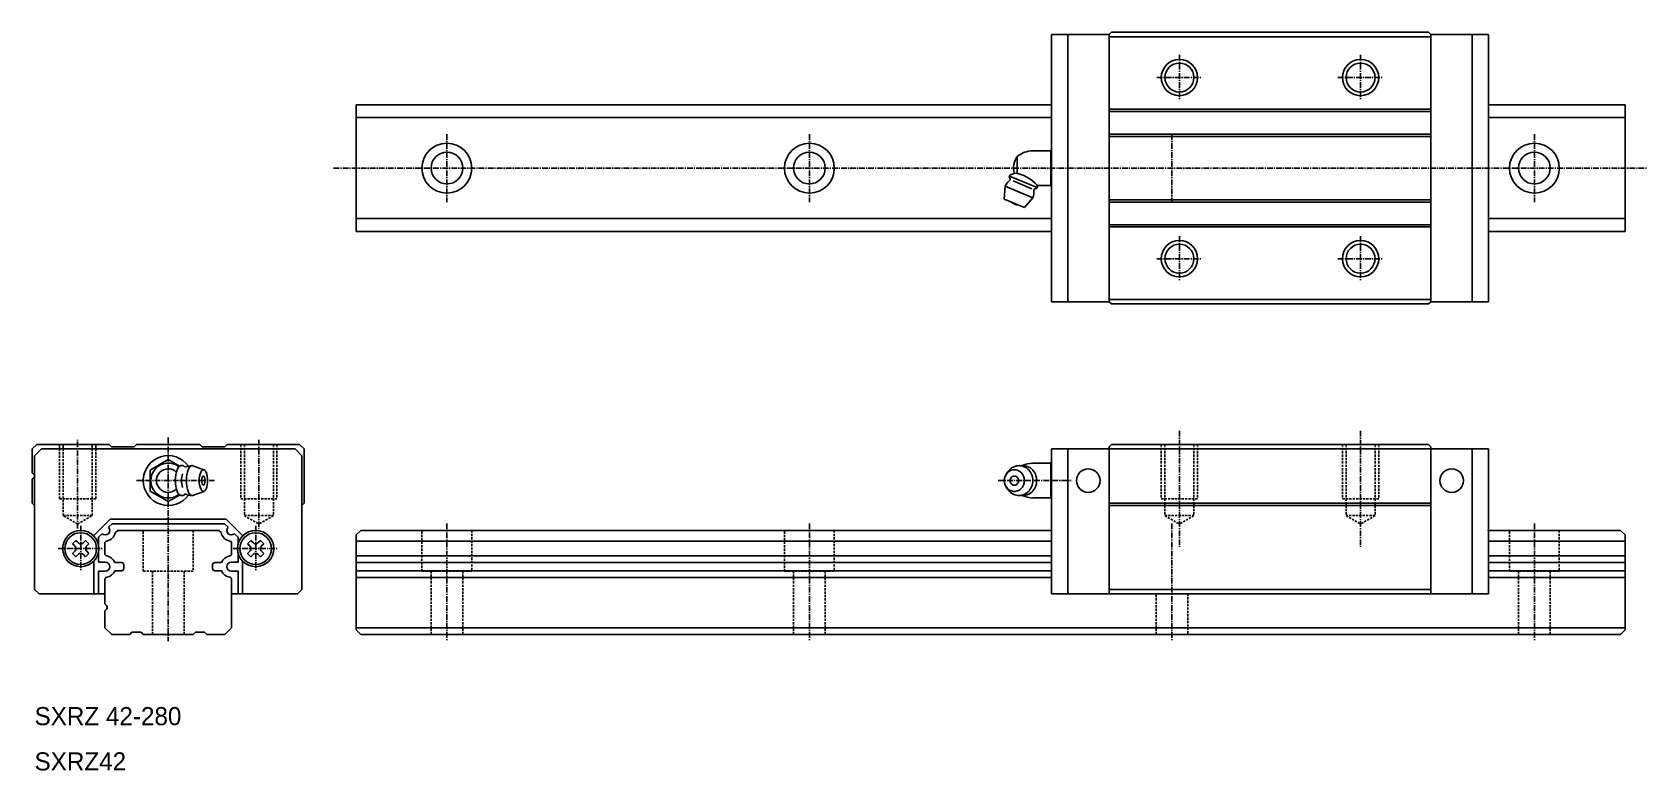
# Model space of a CAD drawing. Extents: x 39 to 395, y 36 to 199.
import ezdxf

# ---------------------------------------------------------------- set-up
doc = ezdxf.new("R2010")
doc.units = 0
doc.linetypes.add('CENTER', pattern=[2, 1.25, -0.25, 0.25, -0.25])
doc.linetypes.add('DASHED', pattern=[0.75, 0.5, -0.25])
doc.layers.get('0').update_dxf_attribs({"linetype": 'CONTINUOUS'})
doc.layers.add('CENTER', color=1, linetype='CENTER')

msp = doc.modelspace()

# ---------------------------------------------------------------- linework, layer by layer
at = {"color": 7, "linetype": 'CONTINUOUS'}
for p, q in [((276.32, 198.92), (263.62, 198.92)), ((263.62, 198.92), (263.62, 139.92)), ((267.22, 139.92), (267.22, 198.92)), ((276.32, 198.92), (276.82, 199.42)), ((276.32, 139.92), (276.32, 198.92)), ((347.32, 198.42), (276.32, 198.42)), ((346.82, 199.42), (276.82, 199.42)), ((347.32, 198.92), (346.82, 199.42)), ((347.32, 139.92), (347.32, 198.92)), ((347.32, 198.92), (360.02, 198.92)), ((356.42, 198.92), (356.42, 139.92)), ((360.02, 198.92), (360.02, 139.92)), ((110.17, 183.42), (263.62, 183.42)), ((110.17, 155.42), (110.17, 183.42)), ((347.32, 182.42), (276.32, 182.42)), ((347.32, 181.92), (276.32, 181.92)), ((390.17, 183.42), (360.02, 183.42)), ((390.17, 155.42), (390.17, 183.42)), ((263.62, 180.58), (110.17, 180.58)), ((390.17, 180.58), (360.02, 180.58)), ((347.32, 176.92), (276.32, 176.92)), ((347.32, 176.42), (276.32, 176.42)), ((256.02, 172.02), (256.02, 168.24)), ((263.46, 173.27), (259.46, 173.27)), ((263.62, 173.54), (263.46, 173.27)), ((263.46, 173.27), (263.46, 165.57)), ((254.4, 167.86), (254.25, 167.49)), ((254.32, 167.67), (260.42, 165.15)), ((255.52, 168.32), (254.4, 167.86)), ((253.39, 165.41), (253.18, 162.57)), ((253.39, 165.41), (259.48, 162.89)), ((254.25, 167.49), (254.46, 166.98)), ((255.11, 166.59), (259.25, 164.87)), ((260.34, 164.96), (259.83, 164.75)), ((260.31, 165.78), (260.5, 165.33)), ((260.5, 165.33), (260.34, 164.96)), ((263.46, 165.57), (260.5, 165.57)), ((263.46, 165.57), (263.62, 165.3)), ((253.18, 162.57), (257.62, 160.74)), ((257.62, 160.74), (259.48, 162.89)), ((347.32, 162.42), (276.32, 162.42)), ((347.32, 161.92), (276.32, 161.92)), ((263.62, 158.26), (110.17, 158.26)), ((347.32, 156.92), (276.32, 156.92)), ((390.17, 158.26), (360.02, 158.26)), ((110.17, 155.42), (263.62, 155.42)), ((347.32, 156.42), (276.32, 156.42)), ((390.17, 155.42), (360.02, 155.42)), ((276.32, 139.92), (263.62, 139.92)), ((347.32, 140.42), (276.32, 140.42)), ((276.82, 139.42), (276.32, 139.92)), ((346.82, 139.42), (276.82, 139.42)), ((346.82, 139.42), (347.32, 139.92)), ((347.32, 139.92), (360.02, 139.92)), ((38.67, 107.4), (39.69, 108.42)), ((38.67, 102.11), (38.67, 107.4)), ((39.17, 105.9), (40.67, 107.4)), ((39.69, 108.42), (55.66, 108.42)), ((40.67, 107.4), (96.67, 107.4)), ((56.17, 107.9), (55.66, 108.42)), ((56.17, 107.9), (61.17, 107.9)), ((61.17, 107.9), (61.69, 108.42)), ((61.69, 108.42), (75.66, 108.42)), ((75.66, 108.42), (76.17, 107.9)), ((76.17, 107.9), (81.17, 107.9)), ((81.69, 108.42), (81.17, 107.9)), ((81.69, 108.42), (97.66, 108.42)), ((96.67, 107.4), (98.17, 105.9)), ((97.66, 108.42), (98.67, 107.4)), ((98.67, 95.42), (98.67, 107.4)), ((263.62, 107.4), (276.32, 107.4)), ((263.62, 107.4), (263.62, 75.42)), ((267.22, 107.4), (267.22, 75.42)), ((276.32, 107.9), (276.83, 108.42)), ((276.32, 107.9), (276.32, 75.42)), ((276.32, 107.4), (347.32, 107.4)), ((276.83, 108.42), (346.8, 108.42)), ((346.8, 108.42), (347.32, 107.9)), ((347.32, 107.9), (347.32, 75.42)), ((347.32, 107.4), (360.02, 107.4)), ((356.42, 107.4), (356.42, 75.42)), ((360.02, 107.4), (360.02, 75.42)), ((39.17, 76.4), (39.17, 105.9)), ((68.67, 105.04), (64.67, 102.73)), ((71.16, 103.6), (68.67, 105.04)), ((71.87, 103.72), (71.5, 103.72)), ((76.56, 102.79), (74.11, 103.69)), ((98.17, 105.9), (98.17, 76.4)), ((259.46, 104.27), (263.46, 104.27)), ((263.46, 104.27), (263.62, 104.54)), ((263.46, 104.27), (263.46, 96.57)), ((39.03, 101.75), (38.67, 102.11)), ((39.03, 101.05), (38.67, 100.7)), ((38.67, 95.42), (38.67, 100.7)), ((64.67, 100.42), (64.67, 102.73)), ((64.67, 98.11), (64.67, 100.42)), ((253.62, 101.84), (253.98, 102.38)), ((64.67, 98.11), (68.67, 95.8)), ((68.67, 95.8), (71.16, 97.23)), ((71.87, 97.12), (71.5, 97.12)), ((76.56, 98.04), (74.11, 97.15)), ((253.98, 98.46), (253.62, 98.99)), ((253.98, 98.46), (254, 98.44)), ((263.46, 96.57), (259.46, 96.57)), ((263.62, 96.3), (263.46, 96.57)), ((38.67, 95.42), (39.17, 94.92)), ((98.67, 95.42), (98.17, 94.92)), ((276.32, 95.4), (347.32, 95.4)), ((276.32, 94.9), (347.32, 94.9)), ((52.2, 88.24), (55.86, 91.9)), ((55.48, 90.11), (56.27, 90.9)), ((55.86, 91.9), (81.49, 91.9)), ((56.27, 90.9), (81.07, 90.9)), ((57.52, 89.42), (57.02, 88.92)), ((57.52, 89.42), (79.83, 89.42)), ((80.33, 88.92), (79.83, 89.42)), ((81.07, 90.9), (81.87, 90.11)), ((81.49, 91.9), (85.15, 88.24)), ((110.17, 88.42), (111.17, 89.42)), ((111.17, 89.42), (263.62, 89.42)), ((360.02, 89.42), (389.17, 89.42)), ((390.17, 88.42), (389.17, 89.42)), ((47.57, 86.47), (48.31, 87.21)), ((47.57, 86.47), (48.14, 85.9)), ((48.31, 87.21), (48.88, 86.64)), ((49.87, 86.64), (50.44, 87.21)), ((50.44, 87.21), (51.18, 86.47)), ((50.61, 85.9), (51.18, 86.47)), ((53.27, 87.9), (54.07, 88.69)), ((53.27, 86.29), (53.27, 87.9)), ((54.67, 84.31), (54.67, 86.52)), ((82.67, 86.52), (82.67, 84.31)), ((83.28, 88.69), (84.07, 87.9)), ((84.07, 87.9), (84.07, 86.29)), ((86.17, 86.47), (86.91, 87.21)), ((86.17, 86.47), (86.74, 85.9)), ((86.91, 87.21), (87.48, 86.64)), ((88.47, 86.64), (89.04, 87.21)), ((89.04, 87.21), (89.78, 86.47)), ((89.21, 85.9), (89.78, 86.47)), ((110.17, 88.42), (110.17, 67.42)), ((110.17, 87.01), (263.62, 87.01)), ((360.02, 87.01), (390.17, 87.01)), ((390.17, 88.42), (390.17, 67.42)), ((48.14, 84.91), (47.57, 84.34)), ((48.31, 83.59), (47.57, 84.34)), ((48.88, 84.16), (48.31, 83.59)), ((50.44, 83.59), (49.87, 84.16)), ((51.18, 84.34), (50.44, 83.59)), ((51.18, 84.34), (50.61, 84.91)), ((52.27, 75.4), (52.27, 82.65)), ((53.27, 82.4), (53.27, 84.51)), ((53.27, 82.4), (54.77, 82.4)), ((56.88, 82.32), (58.37, 82.32)), ((78.97, 82.32), (80.46, 82.32)), ((82.57, 82.4), (84.07, 82.4)), ((84.07, 84.51), (84.07, 82.4)), ((85.07, 82.65), (85.07, 75.4)), ((86.74, 84.91), (86.17, 84.34)), ((86.91, 83.59), (86.17, 84.34)), ((87.48, 84.16), (86.91, 83.59)), ((89.04, 83.59), (88.47, 84.16)), ((89.78, 84.34), (89.04, 83.59)), ((89.78, 84.34), (89.21, 84.91)), ((110.17, 83.83), (263.62, 83.83)), ((110.17, 82.32), (263.62, 82.32)), ((360.02, 83.83), (390.17, 83.83)), ((360.02, 82.32), (390.17, 82.32)), ((53.27, 75.4), (53.27, 80.4)), ((53.27, 80.4), (54.77, 80.4)), ((54.67, 78.52), (54.67, 73.18)), ((56.88, 80.52), (58.37, 80.52)), ((58.87, 81.02), (58.87, 81.82)), ((78.47, 81.82), (78.47, 81.02)), ((78.97, 80.52), (80.46, 80.52)), ((82.57, 80.4), (84.07, 80.4)), ((82.67, 78.52), (82.67, 67.92)), ((84.07, 80.4), (84.07, 75.4)), ((110.17, 80.52), (263.62, 80.52)), ((110.17, 79.01), (263.62, 79.01)), ((360.02, 80.52), (390.17, 80.52)), ((360.02, 79.01), (390.17, 79.01)), ((39.17, 76.4), (40.16, 75.42)), ((54.67, 75.42), (40.16, 75.42)), ((82.67, 75.42), (97.19, 75.42)), ((97.19, 75.42), (98.17, 76.4)), ((263.62, 75.42), (360.02, 75.42)), ((276.32, 76.4), (347.32, 76.4)), ((55.06, 72.8), (54.67, 73.18)), ((55.06, 72.04), (54.67, 71.65)), ((54.67, 71.65), (54.67, 67.92)), ((54.67, 67.92), (56.19, 66.4)), ((81.17, 66.42), (82.67, 67.92)), ((110.17, 67.92), (390.17, 67.92)), ((60.17, 66.42), (56.17, 66.42)), ((60.67, 66.92), (60.17, 66.42)), ((60.67, 66.92), (62.67, 66.92)), ((62.67, 66.92), (63.17, 66.42)), ((63.17, 66.42), (74.17, 66.42)), ((74.17, 66.42), (74.67, 66.92)), ((74.67, 66.92), (76.67, 66.92)), ((77.19, 66.4), (76.67, 66.92)), ((77.17, 66.42), (81.17, 66.42)), ((110.17, 67.42), (111.17, 66.42)), ((111.17, 66.42), (389.17, 66.42)), ((390.17, 67.42), (389.17, 66.42))]:
    msp.add_line(p, q, dxfattribs=at)
at = {"color": 3, "linetype": 'DASHED'}
for p, q in [((44.67, 96.42), (44.67, 108.42)), ((45.47, 92.67), (45.47, 108.42)), ((51.87, 92.67), (51.87, 108.42)), ((52.67, 96.42), (52.67, 108.42)), ((84.67, 108.42), (84.67, 96.42)), ((85.47, 108.42), (85.47, 92.67)), ((91.87, 108.42), (91.87, 92.67)), ((92.67, 108.42), (92.67, 96.42)), ((287.82, 108.42), (287.82, 96.42)), ((288.62, 108.42), (288.62, 92.67)), ((295.02, 108.42), (295.02, 92.67)), ((295.82, 108.42), (295.82, 96.42)), ((327.82, 108.42), (327.82, 96.42)), ((328.62, 108.42), (328.62, 92.67)), ((335.02, 108.42), (335.02, 92.67)), ((335.82, 108.42), (335.82, 96.42)), ((44.67, 96.42), (52.67, 96.42)), ((84.67, 96.42), (92.67, 96.42)), ((287.82, 96.42), (295.82, 96.42)), ((335.82, 96.42), (327.82, 96.42)), ((45.47, 92.67), (51.87, 92.67)), ((48.67, 90.82), (45.47, 92.67)), ((48.67, 90.82), (51.87, 92.67)), ((63.17, 80.42), (63.17, 89.42)), ((74.17, 89.42), (74.17, 80.42)), ((85.47, 92.67), (88.67, 90.82)), ((85.47, 92.67), (91.87, 92.67)), ((91.87, 92.67), (88.67, 90.82)), ((124.67, 80.42), (124.67, 89.42)), ((135.67, 89.42), (135.67, 80.42)), ((204.67, 80.42), (204.67, 89.42)), ((215.67, 89.42), (215.67, 80.42)), ((288.62, 92.67), (295.02, 92.67)), ((288.62, 92.67), (291.82, 90.82)), ((295.02, 92.67), (291.82, 90.82)), ((328.62, 92.67), (331.82, 90.82)), ((335.02, 92.67), (328.62, 92.67)), ((335.02, 92.67), (331.82, 90.82)), ((364.67, 80.42), (364.67, 89.42)), ((375.67, 89.42), (375.67, 80.42)), ((63.17, 80.42), (74.17, 80.42)), ((65.17, 66.42), (65.17, 80.42)), ((72.17, 80.42), (72.17, 66.42)), ((124.67, 80.42), (135.67, 80.42)), ((126.67, 66.42), (126.67, 80.42)), ((133.67, 80.42), (133.67, 66.42)), ((204.67, 80.42), (215.67, 80.42)), ((206.67, 66.42), (206.67, 80.42)), ((213.67, 80.42), (213.67, 66.42)), ((364.67, 80.42), (375.67, 80.42)), ((366.67, 66.42), (366.67, 80.42)), ((373.67, 80.42), (373.67, 66.42)), ((286.67, 66.42), (286.67, 75.42)), ((293.67, 75.42), (293.67, 66.42))]:
    msp.add_line(p, q, dxfattribs=at)
at = {"color": 3, "linetype": 'CONTINUOUS'}
for centre in [(291.82, 189.42), (331.82, 189.42), (291.82, 149.42), (331.82, 149.42)]:
    msp.add_circle(centre, 4, dxfattribs=at)
at = {"color": 7, "linetype": 'CONTINUOUS'}
for centre, radius in [((291.82, 189.42), 3.2), ((331.82, 189.42), 3.2), ((130.17, 169.42), 5.5), ((210.17, 169.42), 5.5), ((370.17, 169.42), 5.5), ((130.17, 169.42), 3.5), ((210.17, 169.42), 3.5), ((370.17, 169.42), 3.5), ((291.82, 149.42), 3.2), ((331.82, 149.42), 3.2), ((271.72, 100.4), 2.6), ((351.92, 100.4), 2.6), ((49.37, 85.4), 4), ((87.97, 85.4), 4), ((49.37, 85.4), 3.5), ((87.97, 85.4), 3.5)]:
    msp.add_circle(centre, radius, dxfattribs=at)
for centre, radius, start, end in [((259.93, 169.42), 4.7, 146.4138, 193.1788), ((259.69, 167.27), 6, 92.1789, 127.7261), ((254.38, 160.4), 8, 40.1892, 83.034), ((256.43, 164.15), 3.3, 128.164, 157.4999), ((254.27, 166.9), 0.2, 308.1641, 22.5004), ((256.43, 164.15), 3.3, 337.5, 6.836), ((259.91, 164.57), 0.2, 112.4996, 186.8355), ((256.56, 164.46), 3.2, 229.29, 265.71), ((68.67, 100.42), 5.5, 35.6147, 324.3849), ((68.67, 100.42), 3.85, 52.5077, 307.4921), ((72, 102.47), 1.4, 121.1002, 160.1439), ((71.5, 103.21), 0.505, 90.9032, 115.752), ((71.87, 103.21), 0.505, 64.2478, 90.9029), ((71.36, 102.47), 1.4, 39.4283, 58.8998), ((73.94, 100.42), 3.3, 90, 117.0545), ((74.44, 102.47), 1.4, 121.1002, 160.1439), ((73.94, 103.21), 0.505, 68.6882, 115.752), ((256.47, 100.77), 2.95, 101.0363, 132.5263), ((256.43, 100.9), 2.82, 90, 100.8192), ((256.43, 100.9), 2.82, 79.1807, 90), ((257.29, 100.9), 2.82, 90, 98.7658), ((256.4, 100.77), 2.95, 47.4736, 78.9636), ((259.69, 98.27), 6, 92.1777, 114.8938), ((257.29, 100.9), 2.82, 79.1807, 90), ((257.26, 100.77), 2.95, 47.4736, 78.9636), ((38.67, 101.4), 0.498, 315.0009, 44.9986), ((68.67, 100.42), 2.6, 46.6213, 313.3788), ((77.54, 100.42), 7.31, 159.7619, 200.238), ((76.91, 100.42), 5.31, 163.6263, 196.3728), ((79.99, 100.42), 7.31, 159.7619, 200.238), ((80.82, 100.42), 5.31, 159.7306, 200.2694), ((76.8, 101.91), 1.02, 121.0513, 160.104), ((78.27, 100.42), 2.22, 159.7737, 200.2263), ((76.59, 101.04), 0.423, 121.1182, 160.1587), ((76.43, 102.45), 0.368, 64.2872, 115.7126), ((76.43, 101.26), 0.153, 64.2337, 115.7663), ((76.28, 101.04), 0.423, 19.8413, 58.8817), ((76.07, 101.91), 1.02, 19.896, 58.9486), ((74.6, 100.42), 2.22, 339.7737, 20.2263), ((72.05, 100.42), 5.31, 339.7306, 20.2694), ((255.71, 100.42), 2.53, 133.3861, 226.6139), ((255.43, 100.67), 2.15, 101.0363, 132.5263), ((256.86, 100.42), 3.48, 133.3861, 145.8068), ((255.53, 100.42), 1.05, 133.3861, 226.6139), ((255.41, 100.52), 0.895, 101.0364, 132.5263), ((255.4, 100.77), 2.05, 79.1807, 100.8192), ((255.4, 100.56), 0.855, 79.1807, 100.8192), ((255.39, 100.52), 0.895, 47.4736, 78.9636), ((255.38, 100.67), 2.15, 47.4736, 78.9636), ((255.27, 100.42), 1.05, 313.3861, 46.6139), ((255.09, 100.42), 2.53, 313.3861, 46.6139), ((256, 100.42), 3.48, 313.3861, 46.6139), ((256.86, 100.42), 3.48, 313.3861, 46.6139), ((72, 98.36), 1.4, 199.8561, 238.8997), ((71.5, 97.62), 0.505, 244.2479, 270.3932), ((71.87, 97.62), 0.505, 270.3929, 295.752), ((71.36, 98.36), 1.4, 301.1003, 320.57), ((73.94, 100.42), 3.3, 242.9455, 270), ((74.44, 98.36), 1.4, 199.8561, 238.8997), ((73.94, 97.62), 0.505, 244.2479, 289.9352), ((76.8, 98.92), 1.02, 199.896, 238.9486), ((76.59, 99.79), 0.423, 199.8413, 238.8817), ((76.43, 98.39), 0.368, 244.287, 295.7129), ((76.43, 99.57), 0.153, 244.2337, 295.7663), ((76.28, 99.79), 0.423, 301.1183, 340.1587), ((76.07, 98.92), 1.02, 301.0513, 340.104), ((255.43, 100.16), 2.15, 227.4736, 258.9636), ((256.86, 100.42), 3.48, 214.6529, 226.6139), ((256.47, 100.06), 2.95, 227.4736, 258.9636), ((255.41, 100.31), 0.895, 227.4736, 258.9636), ((255.4, 100.07), 2.05, 259.1808, 280.8192), ((255.4, 100.27), 0.855, 259.1807, 280.8192), ((255.39, 100.31), 0.895, 281.0364, 312.5263), ((255.38, 100.16), 2.15, 281.0363, 312.5263), ((256.43, 99.94), 2.82, 259.1808, 280.8192), ((257.29, 99.94), 2.82, 261.2379, 280.8192), ((256.4, 100.06), 2.95, 281.0363, 312.5263), ((259.69, 102.56), 6, 245.1062, 267.8223), ((257.26, 100.06), 2.95, 281.0363, 312.5263), ((54.77, 89.4), 1, 225.0001, 45), ((82.57, 89.4), 1, 135, 315), ((47.64, 85.4), 0.7, 315.0001, 44.9999), ((49.37, 87.13), 0.7, 224.9999, 315.0001), ((51.11, 85.4), 0.7, 135.0001, 224.9999), ((55.22, 86.52), 0.55, 101.8237, 180), ((54.6, 89.48), 2.48, 281.8238, 346.8289), ((82.74, 89.48), 2.48, 193.1711, 258.1762), ((82.12, 86.52), 0.55, 0, 78.1762), ((86.24, 85.4), 0.7, 315.0001, 44.9999), ((87.97, 87.13), 0.7, 224.9999, 315.0001), ((89.71, 85.4), 0.7, 135.0001, 224.9999), ((49.37, 83.67), 0.7, 44.9999, 135.0001), ((55.22, 84.31), 0.55, 180, 258.1763), ((54.77, 81.4), 1, 270.0001, 90), ((54.6, 81.35), 2.48, 22.9182, 78.1761), ((58.37, 81.82), 0.5, 0, 90), ((78.97, 81.82), 0.5, 90, 180), ((82.74, 81.35), 2.48, 101.8238, 157.0818), ((82.57, 81.4), 1, 90, 269.9999), ((82.12, 84.31), 0.55, 281.8238, 0), ((87.97, 83.67), 0.7, 44.9999, 135.0001), ((55.22, 78.52), 0.55, 101.8237, 180), ((54.6, 81.48), 2.48, 281.8237, 337.082), ((58.37, 81.02), 0.5, 270, 0), ((78.97, 81.02), 0.5, 180, 270), ((82.74, 81.48), 2.48, 202.918, 258.1763), ((82.12, 78.52), 0.55, 0, 78.1762), ((54.67, 72.42), 0.54, 315.0005, 44.9985)]:
    msp.add_arc(centre, radius, start, end, dxfattribs=at)
for p in [(263.62, 169.42), (360.02, 169.42), (68.67, 108.42), (263.62, 89.42), (360.02, 89.42), (68.67, 66.42)]:
    msp.add_point(p, dxfattribs=at)
at = {"layer": 'CENTER', "color": 1, "linetype": 'CENTER'}
for p, q in [((291.82, 194.42), (291.82, 184.42)), ((331.82, 194.42), (331.82, 184.42)), ((286.82, 189.42), (296.82, 189.42)), ((326.82, 189.42), (336.82, 189.42)), ((130.17, 176.92), (130.17, 161.92)), ((210.17, 176.92), (210.17, 161.92)), ((290.17, 176.92), (290.17, 161.92)), ((370.17, 176.92), (370.17, 161.92)), ((105.17, 169.42), (395.17, 169.42)), ((291.82, 154.42), (291.82, 144.42)), ((331.82, 154.42), (331.82, 144.42)), ((286.82, 149.42), (296.82, 149.42)), ((326.82, 149.42), (336.82, 149.42)), ((291.82, 111.42), (291.82, 85.82)), ((331.82, 111.42), (331.82, 85.82)), ((48.67, 89.8), (48.67, 109.4)), ((68.67, 109.9), (68.67, 64.92)), ((88.67, 109.4), (88.67, 89.8)), ((61.67, 100.42), (78.85, 100.42)), ((251.8, 100.42), (267.92, 100.42)), ((49.37, 90.4), (49.37, 80.4)), ((87.97, 90.4), (87.97, 80.4)), ((130.17, 90.92), (130.17, 64.92)), ((210.17, 90.92), (210.17, 64.92)), ((290.17, 90.92), (290.17, 64.92)), ((370.17, 90.92), (370.17, 64.92)), ((44.37, 85.4), (54.37, 85.4)), ((82.97, 85.4), (92.97, 85.4))]:
    msp.add_line(p, q, dxfattribs=at)

# ---------------------------------------------------------------- texts
at = {"color": 7, "linetype": 'CONTINUOUS'}
for s, p in [('SXRZ 42-280', (39.17, 46.4)), ('SXRZ42', (39.17, 36.4))]:
    msp.add_text(s, height=4, dxfattribs=at).set_placement(p)

doc.saveas('drawing.dxf')
